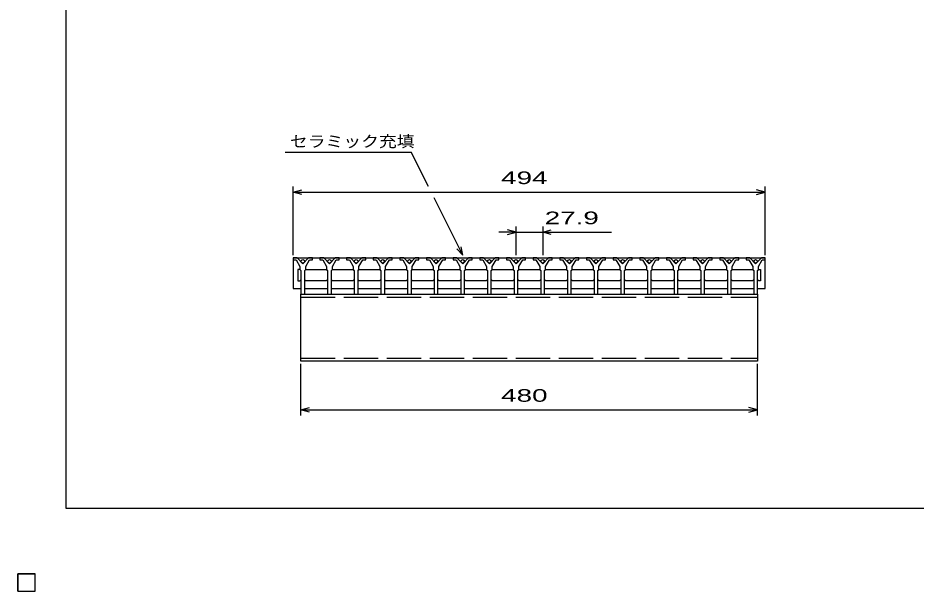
# Model space of a CAD drawing. Units: millimetres, scale not verified. Extents: x -1092 to 1034, y -771 to 635.
# Drawn here: x -1092 to -152, y -771 to -171 of the extents above; entities that cross this region are included whole.
import ezdxf
from ezdxf.enums import TextEntityAlignment as Align

# ---------------------------------------------------------------- set-up
doc = ezdxf.new("R2010")
doc.units = ezdxf.units.MM
doc.header["$LTSCALE"] = 6
doc.linetypes.add('DASHED', pattern=[7.5, 6, -1.5])
for name, color, linetype, lineweight in [('0_2', 150, 'Continuous', 25), ('16', 3, 'Continuous', 25), ('22', 2, 'Continuous', 25)]:
    doc.layers.add(name, color=color, linetype=linetype, lineweight=lineweight)
doc.styles.add('ベクトル', font='')
doc.styles.get('ベクトル').set_extended_font_data('ベクトル')

msp = doc.modelspace()

# ---------------------------------------------------------------- linework, layer by layer
at = {"layer": '0_2'}
for p, q in [((-1041.6, -684.6), (-1041.6, 635.4)), ((1034.4, -684.6), (-1041.6, -684.6))]:
    msp.add_line(p, q, dxfattribs=at)
at = {"layer": '16'}
for p, q in [((-803.8, -422.1), (-803.8, -424.1)), ((-799.8, -422.1), (-803.8, -422.1)), ((-803.8, -422.1), (-309.8, -422.1)), ((-803.8, -422.1), (-803.8, -454.1)), ((-793.8, -428.1), (-799.8, -422.1)), ((-787.8, -422.1), (-793.8, -428.1)), ((-783.8, -422.1), (-787.8, -422.1)), ((-783.8, -424.1), (-783.8, -422.1)), ((-775.9, -422.1), (-775.9, -424.1)), ((-771.9, -422.1), (-775.9, -422.1)), ((-765.9, -428.1), (-771.9, -422.1)), ((-759.9, -422.1), (-765.9, -428.1)), ((-755.9, -422.1), (-759.9, -422.1)), ((-755.9, -424.1), (-755.9, -422.1)), ((-748, -422.1), (-748, -424.1)), ((-744, -422.1), (-748, -422.1)), ((-738, -428.1), (-744, -422.1)), ((-732, -422.1), (-738, -428.1)), ((-728, -422.1), (-732, -422.1)), ((-728, -424.1), (-728, -422.1)), ((-720.1, -422.1), (-720.1, -424.1)), ((-716.1, -422.1), (-720.1, -422.1)), ((-710.1, -428.1), (-716.1, -422.1)), ((-704.1, -422.1), (-710.1, -428.1)), ((-700.1, -422.1), (-704.1, -422.1)), ((-700.1, -424.1), (-700.1, -422.1)), ((-692.2, -422.1), (-692.2, -424.1)), ((-688.2, -422.1), (-692.2, -422.1)), ((-682.2, -428.1), (-688.2, -422.1)), ((-676.2, -422.1), (-682.2, -428.1)), ((-672.2, -422.1), (-676.2, -422.1)), ((-672.2, -424.1), (-672.2, -422.1)), ((-664.3, -422.1), (-664.3, -424.1)), ((-660.3, -422.1), (-664.3, -422.1)), ((-654.3, -428.1), (-660.3, -422.1)), ((-648.3, -422.1), (-654.3, -428.1)), ((-644.3, -422.1), (-648.3, -422.1)), ((-644.3, -424.1), (-644.3, -422.1)), ((-636.4, -422.1), (-636.4, -424.1)), ((-632.4, -422.1), (-636.4, -422.1)), ((-626.4, -428.1), (-632.4, -422.1)), ((-620.4, -422.1), (-626.4, -428.1)), ((-616.4, -422.1), (-620.4, -422.1)), ((-616.4, -424.1), (-616.4, -422.1)), ((-608.5, -422.1), (-608.5, -424.1)), ((-604.5, -422.1), (-608.5, -422.1)), ((-598.5, -428.1), (-604.5, -422.1)), ((-592.5, -422.1), (-598.5, -428.1)), ((-588.5, -422.1), (-592.5, -422.1)), ((-588.5, -424.1), (-588.5, -422.1)), ((-580.6, -422.1), (-580.6, -424.1)), ((-576.6, -422.1), (-580.6, -422.1)), ((-570.6, -428.1), (-576.6, -422.1)), ((-564.6, -422.1), (-570.6, -428.1)), ((-560.6, -422.1), (-564.6, -422.1)), ((-560.6, -424.1), (-560.6, -422.1)), ((-552.7, -422.1), (-552.7, -424.1)), ((-548.7, -422.1), (-552.7, -422.1)), ((-542.7, -428.1), (-548.7, -422.1)), ((-536.7, -422.1), (-542.7, -428.1)), ((-532.7, -422.1), (-536.7, -422.1)), ((-532.7, -424.1), (-532.7, -422.1)), ((-524.8, -422.1), (-524.8, -424.1)), ((-520.8, -422.1), (-524.8, -422.1)), ((-514.8, -428.1), (-520.8, -422.1)), ((-508.8, -422.1), (-514.8, -428.1)), ((-504.8, -422.1), (-508.8, -422.1)), ((-504.8, -424.1), (-504.8, -422.1)), ((-496.9, -422.1), (-496.9, -424.1)), ((-492.9, -422.1), (-496.9, -422.1)), ((-486.9, -428.1), (-492.9, -422.1)), ((-480.9, -422.1), (-486.9, -428.1)), ((-476.9, -422.1), (-480.9, -422.1)), ((-476.9, -424.1), (-476.9, -422.1)), ((-469, -422.1), (-469, -424.1)), ((-465, -422.1), (-469, -422.1)), ((-459, -428.1), (-465, -422.1)), ((-453, -422.1), (-459, -428.1)), ((-449, -422.1), (-453, -422.1)), ((-449, -424.1), (-449, -422.1)), ((-441.1, -422.1), (-441.1, -424.1)), ((-437.1, -422.1), (-441.1, -422.1)), ((-431.1, -428.1), (-437.1, -422.1)), ((-425.1, -422.1), (-431.1, -428.1)), ((-421.1, -422.1), (-425.1, -422.1)), ((-421.1, -424.1), (-421.1, -422.1)), ((-413.2, -422.1), (-413.2, -424.1)), ((-409.2, -422.1), (-413.2, -422.1)), ((-403.2, -428.1), (-409.2, -422.1)), ((-397.2, -422.1), (-403.2, -428.1)), ((-393.2, -422.1), (-397.2, -422.1)), ((-393.2, -424.1), (-393.2, -422.1)), ((-385.3, -422.1), (-385.3, -424.1)), ((-381.3, -422.1), (-385.3, -422.1)), ((-375.3, -428.1), (-381.3, -422.1)), ((-369.3, -422.1), (-375.3, -428.1)), ((-365.3, -422.1), (-369.3, -422.1)), ((-365.3, -424.1), (-365.3, -422.1)), ((-357.4, -422.1), (-357.4, -424.1)), ((-353.4, -422.1), (-357.4, -422.1)), ((-347.4, -428.1), (-353.4, -422.1)), ((-341.4, -422.1), (-347.4, -428.1)), ((-337.4, -422.1), (-341.4, -422.1)), ((-337.4, -424.1), (-337.4, -422.1)), ((-329.8, -422.1), (-329.8, -424.1)), ((-325.8, -422.1), (-329.8, -422.1)), ((-319.8, -428.1), (-325.8, -422.1)), ((-313.8, -422.1), (-319.8, -428.1)), ((-309.8, -422.1), (-313.8, -422.1)), ((-309.8, -424.1), (-309.8, -422.1)), ((-309.8, -454.1), (-309.8, -422.1)), ((-803.8, -424.1), (-800.8, -424.1)), ((-800.8, -424.1), (-796.8, -431.1)), ((-796.8, -431.1), (-796.8, -434.1)), ((-790.8, -431.1), (-786.8, -424.1)), ((-790.8, -434.1), (-790.8, -431.1)), ((-786.8, -424.1), (-783.8, -424.1)), ((-775.9, -424.1), (-772.9, -424.1)), ((-772.9, -424.1), (-768.9, -431.1)), ((-768.9, -431.1), (-768.9, -434.1)), ((-762.9, -431.1), (-758.9, -424.1)), ((-762.9, -434.1), (-762.9, -431.1)), ((-758.9, -424.1), (-755.9, -424.1)), ((-748, -424.1), (-745, -424.1)), ((-745, -424.1), (-741, -431.1)), ((-741, -431.1), (-741, -434.1)), ((-735, -431.1), (-731, -424.1)), ((-735, -434.1), (-735, -431.1)), ((-731, -424.1), (-728, -424.1)), ((-720.1, -424.1), (-717.1, -424.1)), ((-717.1, -424.1), (-713.1, -431.1)), ((-713.1, -431.1), (-713.1, -434.1)), ((-707.1, -431.1), (-703.1, -424.1)), ((-707.1, -434.1), (-707.1, -431.1)), ((-703.1, -424.1), (-700.1, -424.1)), ((-692.2, -424.1), (-689.2, -424.1)), ((-689.2, -424.1), (-685.2, -431.1)), ((-685.2, -431.1), (-685.2, -434.1)), ((-679.2, -431.1), (-675.2, -424.1)), ((-679.2, -434.1), (-679.2, -431.1)), ((-675.2, -424.1), (-672.2, -424.1)), ((-664.3, -424.1), (-661.3, -424.1)), ((-661.3, -424.1), (-657.3, -431.1)), ((-657.3, -431.1), (-657.3, -434.1)), ((-651.3, -431.1), (-647.3, -424.1)), ((-651.3, -434.1), (-651.3, -431.1)), ((-647.3, -424.1), (-644.3, -424.1)), ((-636.4, -424.1), (-633.4, -424.1)), ((-633.4, -424.1), (-629.4, -431.1)), ((-629.4, -431.1), (-629.4, -434.1)), ((-623.4, -431.1), (-619.4, -424.1)), ((-623.4, -434.1), (-623.4, -431.1)), ((-619.4, -424.1), (-616.4, -424.1)), ((-608.5, -424.1), (-605.5, -424.1)), ((-605.5, -424.1), (-601.5, -431.1)), ((-601.5, -431.1), (-601.5, -434.1)), ((-595.5, -431.1), (-591.5, -424.1)), ((-595.5, -434.1), (-595.5, -431.1)), ((-591.5, -424.1), (-588.5, -424.1)), ((-580.6, -424.1), (-577.6, -424.1)), ((-577.6, -424.1), (-573.6, -431.1)), ((-573.6, -431.1), (-573.6, -434.1)), ((-567.6, -431.1), (-563.6, -424.1)), ((-567.6, -434.1), (-567.6, -431.1)), ((-563.6, -424.1), (-560.6, -424.1)), ((-552.7, -424.1), (-549.7, -424.1)), ((-549.7, -424.1), (-545.7, -431.1)), ((-545.7, -431.1), (-545.7, -434.1)), ((-539.7, -431.1), (-535.7, -424.1)), ((-539.7, -434.1), (-539.7, -431.1)), ((-535.7, -424.1), (-532.7, -424.1)), ((-524.8, -424.1), (-521.8, -424.1)), ((-521.8, -424.1), (-517.8, -431.1)), ((-517.8, -431.1), (-517.8, -434.1)), ((-511.8, -431.1), (-507.8, -424.1)), ((-511.8, -434.1), (-511.8, -431.1)), ((-507.8, -424.1), (-504.8, -424.1)), ((-496.9, -424.1), (-493.9, -424.1)), ((-493.9, -424.1), (-489.9, -431.1)), ((-489.9, -431.1), (-489.9, -434.1)), ((-483.9, -431.1), (-479.9, -424.1)), ((-483.9, -434.1), (-483.9, -431.1)), ((-479.9, -424.1), (-476.9, -424.1)), ((-469, -424.1), (-466, -424.1)), ((-466, -424.1), (-462, -431.1)), ((-462, -431.1), (-462, -434.1)), ((-456, -431.1), (-452, -424.1)), ((-456, -434.1), (-456, -431.1)), ((-452, -424.1), (-449, -424.1)), ((-441.1, -424.1), (-438.1, -424.1)), ((-438.1, -424.1), (-434.1, -431.1)), ((-434.1, -431.1), (-434.1, -434.1)), ((-428.1, -431.1), (-424.1, -424.1)), ((-428.1, -434.1), (-428.1, -431.1)), ((-424.1, -424.1), (-421.1, -424.1)), ((-413.2, -424.1), (-410.2, -424.1)), ((-410.2, -424.1), (-406.2, -431.1)), ((-406.2, -431.1), (-406.2, -434.1)), ((-400.2, -431.1), (-396.2, -424.1)), ((-400.2, -434.1), (-400.2, -431.1)), ((-396.2, -424.1), (-393.2, -424.1)), ((-385.3, -424.1), (-382.3, -424.1)), ((-382.3, -424.1), (-378.3, -431.1)), ((-378.3, -431.1), (-378.3, -434.1)), ((-372.3, -431.1), (-368.3, -424.1)), ((-372.3, -434.1), (-372.3, -431.1)), ((-368.3, -424.1), (-365.3, -424.1)), ((-357.4, -424.1), (-354.4, -424.1)), ((-354.4, -424.1), (-350.4, -431.1)), ((-350.4, -431.1), (-350.4, -434.1)), ((-344.4, -431.1), (-340.4, -424.1)), ((-344.4, -434.1), (-344.4, -431.1)), ((-340.4, -424.1), (-337.4, -424.1)), ((-329.8, -424.1), (-326.8, -424.1)), ((-326.8, -424.1), (-322.8, -431.1)), ((-322.8, -431.1), (-322.8, -434.1)), ((-316.8, -431.1), (-312.8, -424.1)), ((-316.8, -434.1), (-316.8, -431.1)), ((-312.8, -424.1), (-309.8, -424.1)), ((-797.05, -434.1), (-799.05, -434.1)), ((-799.05, -434.1), (-799.05, -446.1)), ((-796.05, -435.1), (-797.05, -434.1)), ((-796.8, -434.1), (-795.8, -435.1)), ((-795.8, -435.1), (-795.8, -460.1)), ((-791.8, -435.1), (-790.8, -434.1)), ((-791.8, -460.1), (-791.8, -435.1)), ((-791.55, -435.1), (-790.55, -434.1)), ((-790.55, -434.1), (-769.15, -434.1)), ((-769.15, -434.1), (-768.15, -435.1)), ((-768.9, -434.1), (-767.9, -435.1)), ((-767.9, -435.1), (-767.9, -460.1)), ((-763.9, -435.1), (-762.9, -434.1)), ((-763.9, -460.1), (-763.9, -435.1)), ((-763.65, -435.1), (-762.65, -434.1)), ((-762.65, -434.1), (-741.25, -434.1)), ((-741.25, -434.1), (-740.25, -435.1)), ((-741, -434.1), (-740, -435.1)), ((-740, -435.1), (-740, -460.1)), ((-736, -435.1), (-735, -434.1)), ((-736, -460.1), (-736, -435.1)), ((-735.75, -435.1), (-734.75, -434.1)), ((-734.75, -434.1), (-713.35, -434.1)), ((-713.35, -434.1), (-712.35, -435.1)), ((-713.1, -434.1), (-712.1, -435.1)), ((-712.1, -435.1), (-712.1, -460.1)), ((-708.1, -435.1), (-707.1, -434.1)), ((-708.1, -460.1), (-708.1, -435.1)), ((-707.85, -435.1), (-706.85, -434.1)), ((-706.85, -434.1), (-685.45, -434.1)), ((-685.45, -434.1), (-684.45, -435.1)), ((-685.2, -434.1), (-684.2, -435.1)), ((-684.2, -435.1), (-684.2, -460.1)), ((-680.2, -435.1), (-679.2, -434.1)), ((-680.2, -460.1), (-680.2, -435.1)), ((-679.95, -435.1), (-678.95, -434.1)), ((-678.95, -434.1), (-657.55, -434.1)), ((-657.55, -434.1), (-656.55, -435.1)), ((-657.3, -434.1), (-656.3, -435.1)), ((-656.3, -435.1), (-656.3, -460.1)), ((-652.3, -435.1), (-651.3, -434.1)), ((-652.3, -460.1), (-652.3, -435.1)), ((-652.05, -435.1), (-651.05, -434.1)), ((-651.05, -434.1), (-629.65, -434.1)), ((-629.65, -434.1), (-628.65, -435.1)), ((-629.4, -434.1), (-628.4, -435.1)), ((-628.4, -435.1), (-628.4, -460.1)), ((-624.4, -435.1), (-623.4, -434.1)), ((-624.4, -460.1), (-624.4, -435.1)), ((-624.15, -435.1), (-623.15, -434.1)), ((-623.15, -434.1), (-601.75, -434.1)), ((-601.75, -434.1), (-600.75, -435.1)), ((-601.5, -434.1), (-600.5, -435.1)), ((-600.5, -435.1), (-600.5, -460.1)), ((-596.5, -435.1), (-595.5, -434.1)), ((-596.5, -460.1), (-596.5, -435.1)), ((-596.25, -435.1), (-595.25, -434.1)), ((-595.25, -434.1), (-573.85, -434.1)), ((-573.85, -434.1), (-572.85, -435.1)), ((-573.6, -434.1), (-572.6, -435.1)), ((-572.6, -435.1), (-572.6, -460.1)), ((-568.6, -435.1), (-567.6, -434.1)), ((-568.6, -460.1), (-568.6, -435.1)), ((-568.35, -435.1), (-567.35, -434.1)), ((-567.35, -434.1), (-545.95, -434.1)), ((-545.95, -434.1), (-544.95, -435.1)), ((-545.7, -434.1), (-544.7, -435.1)), ((-544.7, -435.1), (-544.7, -460.1)), ((-540.7, -435.1), (-539.7, -434.1)), ((-540.7, -460.1), (-540.7, -435.1)), ((-540.45, -435.1), (-539.45, -434.1)), ((-539.45, -434.1), (-518.05, -434.1)), ((-518.05, -434.1), (-517.05, -435.1)), ((-517.8, -434.1), (-516.8, -435.1)), ((-516.8, -435.1), (-516.8, -460.1)), ((-512.8, -435.1), (-511.8, -434.1)), ((-512.8, -460.1), (-512.8, -435.1)), ((-512.55, -435.1), (-511.55, -434.1)), ((-511.55, -434.1), (-490.15, -434.1)), ((-490.15, -434.1), (-489.15, -435.1)), ((-489.9, -434.1), (-488.9, -435.1)), ((-488.9, -435.1), (-488.9, -460.1)), ((-484.9, -435.1), (-483.9, -434.1)), ((-484.9, -460.1), (-484.9, -435.1)), ((-484.65, -435.1), (-483.65, -434.1)), ((-483.65, -434.1), (-462.25, -434.1)), ((-462.25, -434.1), (-461.25, -435.1)), ((-462, -434.1), (-461, -435.1)), ((-461, -435.1), (-461, -460.1)), ((-457, -435.1), (-456, -434.1)), ((-457, -460.1), (-457, -435.1)), ((-456.75, -435.1), (-455.75, -434.1)), ((-455.75, -434.1), (-434.35, -434.1)), ((-434.35, -434.1), (-433.35, -435.1)), ((-434.1, -434.1), (-433.1, -435.1)), ((-433.1, -435.1), (-433.1, -460.1)), ((-429.1, -435.1), (-428.1, -434.1)), ((-429.1, -460.1), (-429.1, -435.1)), ((-428.85, -435.1), (-427.85, -434.1)), ((-427.85, -434.1), (-406.45, -434.1)), ((-406.45, -434.1), (-405.45, -435.1)), ((-406.2, -434.1), (-405.2, -435.1)), ((-405.2, -435.1), (-405.2, -460.1)), ((-401.2, -435.1), (-400.2, -434.1)), ((-401.2, -460.1), (-401.2, -435.1)), ((-400.95, -435.1), (-399.95, -434.1)), ((-399.95, -434.1), (-378.55, -434.1)), ((-378.55, -434.1), (-377.55, -435.1)), ((-378.3, -434.1), (-377.3, -435.1)), ((-377.3, -435.1), (-377.3, -460.1)), ((-373.3, -435.1), (-372.3, -434.1)), ((-373.3, -460.1), (-373.3, -435.1)), ((-373.05, -435.1), (-372.05, -434.1)), ((-372.05, -434.1), (-350.65, -434.1)), ((-350.65, -434.1), (-349.65, -435.1)), ((-350.4, -434.1), (-349.4, -435.1)), ((-349.4, -435.1), (-349.4, -460.1)), ((-345.4, -435.1), (-344.4, -434.1)), ((-345.4, -460.1), (-345.4, -435.1)), ((-345.15, -435.1), (-344.15, -434.1)), ((-344.15, -434.1), (-323.05, -434.1)), ((-323.05, -434.1), (-322.05, -435.1)), ((-322.8, -434.1), (-321.8, -435.1)), ((-321.8, -435.1), (-321.8, -460.1)), ((-317.8, -435.1), (-316.8, -434.1)), ((-317.8, -460.1), (-317.8, -435.1)), ((-317.55, -435.1), (-316.55, -434.1)), ((-316.55, -434.1), (-314.55, -434.1)), ((-314.55, -434.1), (-314.55, -446.1)), ((-799.05, -446.1), (-797.05, -446.1)), ((-797.05, -446.1), (-796.05, -445.1)), ((-790.55, -446.1), (-791.55, -445.1)), ((-769.15, -446.1), (-790.55, -446.1)), ((-768.15, -445.1), (-769.15, -446.1)), ((-762.65, -446.1), (-763.65, -445.1)), ((-741.25, -446.1), (-762.65, -446.1)), ((-740.25, -445.1), (-741.25, -446.1)), ((-734.75, -446.1), (-735.75, -445.1)), ((-713.35, -446.1), (-734.75, -446.1)), ((-712.35, -445.1), (-713.35, -446.1)), ((-706.85, -446.1), (-707.85, -445.1)), ((-685.45, -446.1), (-706.85, -446.1)), ((-684.45, -445.1), (-685.45, -446.1)), ((-678.95, -446.1), (-679.95, -445.1)), ((-657.55, -446.1), (-678.95, -446.1)), ((-656.55, -445.1), (-657.55, -446.1)), ((-651.05, -446.1), (-652.05, -445.1)), ((-629.65, -446.1), (-651.05, -446.1)), ((-628.65, -445.1), (-629.65, -446.1)), ((-623.15, -446.1), (-624.15, -445.1)), ((-601.75, -446.1), (-623.15, -446.1)), ((-600.75, -445.1), (-601.75, -446.1)), ((-595.25, -446.1), (-596.25, -445.1)), ((-573.85, -446.1), (-595.25, -446.1)), ((-572.85, -445.1), (-573.85, -446.1)), ((-567.35, -446.1), (-568.35, -445.1)), ((-545.95, -446.1), (-567.35, -446.1)), ((-544.95, -445.1), (-545.95, -446.1)), ((-539.45, -446.1), (-540.45, -445.1)), ((-518.05, -446.1), (-539.45, -446.1)), ((-517.05, -445.1), (-518.05, -446.1)), ((-511.55, -446.1), (-512.55, -445.1)), ((-490.15, -446.1), (-511.55, -446.1)), ((-489.15, -445.1), (-490.15, -446.1)), ((-483.65, -446.1), (-484.65, -445.1)), ((-462.25, -446.1), (-483.65, -446.1)), ((-461.25, -445.1), (-462.25, -446.1)), ((-455.75, -446.1), (-456.75, -445.1)), ((-434.35, -446.1), (-455.75, -446.1)), ((-433.35, -445.1), (-434.35, -446.1)), ((-427.85, -446.1), (-428.85, -445.1)), ((-406.45, -446.1), (-427.85, -446.1)), ((-405.45, -445.1), (-406.45, -446.1)), ((-399.95, -446.1), (-400.95, -445.1)), ((-378.55, -446.1), (-399.95, -446.1)), ((-377.55, -445.1), (-378.55, -446.1)), ((-372.05, -446.1), (-373.05, -445.1)), ((-350.65, -446.1), (-372.05, -446.1)), ((-349.65, -445.1), (-350.65, -446.1)), ((-344.15, -446.1), (-345.15, -445.1)), ((-323.05, -446.1), (-344.15, -446.1)), ((-322.05, -445.1), (-323.05, -446.1)), ((-316.55, -446.1), (-317.55, -445.1)), ((-314.55, -446.1), (-316.55, -446.1)), ((-803.8, -454.1), (-796.05, -454.1)), ((-795.8, -460.1), (-791.8, -460.1)), ((-795.8, -460.1), (-317.8, -460.1)), ((-795.8, -530.1), (-795.8, -460.1)), ((-791.55, -454.1), (-768.15, -454.1)), ((-767.9, -460.1), (-763.9, -460.1)), ((-763.65, -454.1), (-740.25, -454.1)), ((-740, -460.1), (-736, -460.1)), ((-735.75, -454.1), (-712.35, -454.1)), ((-712.1, -460.1), (-708.1, -460.1)), ((-707.85, -454.1), (-684.45, -454.1)), ((-684.2, -460.1), (-680.2, -460.1)), ((-679.95, -454.1), (-656.55, -454.1)), ((-656.3, -460.1), (-652.3, -460.1)), ((-652.05, -454.1), (-628.65, -454.1)), ((-628.4, -460.1), (-624.4, -460.1)), ((-624.15, -454.1), (-600.75, -454.1)), ((-600.5, -460.1), (-596.5, -460.1)), ((-596.25, -454.1), (-572.85, -454.1)), ((-572.6, -460.1), (-568.6, -460.1)), ((-568.35, -454.1), (-544.95, -454.1)), ((-544.7, -460.1), (-540.7, -460.1)), ((-540.45, -454.1), (-517.05, -454.1)), ((-516.8, -460.1), (-512.8, -460.1)), ((-512.55, -454.1), (-489.15, -454.1)), ((-488.9, -460.1), (-484.9, -460.1)), ((-484.65, -454.1), (-461.25, -454.1)), ((-461, -460.1), (-457, -460.1)), ((-456.75, -454.1), (-433.35, -454.1)), ((-433.1, -460.1), (-429.1, -460.1)), ((-428.85, -454.1), (-405.45, -454.1)), ((-405.2, -460.1), (-401.2, -460.1)), ((-400.95, -454.1), (-377.55, -454.1)), ((-377.3, -460.1), (-373.3, -460.1)), ((-373.05, -454.1), (-349.65, -454.1)), ((-349.4, -460.1), (-345.4, -460.1)), ((-345.15, -454.1), (-322.05, -454.1)), ((-321.8, -460.1), (-317.8, -460.1)), ((-317.8, -460.1), (-317.8, -530.1)), ((-317.55, -454.1), (-309.8, -454.1)), ((-317.8, -530.1), (-795.8, -530.1)), ((-1092, -753), (-1074, -753)), ((-1092, -771), (-1092, -753)), ((-1092, -753), (-1074, -753)), ((-1092, -771), (-1092, -753)), ((-1092, -753), (-1074, -753)), ((-1092, -771), (-1092, -753)), ((-1092, -753), (-1074, -753)), ((-1092, -771), (-1092, -753)), ((-1092, -753), (-1074, -753)), ((-1092, -771), (-1092, -753)), ((-1074, -771), (-1074, -753)), ((-1074, -771), (-1074, -753)), ((-1074, -771), (-1074, -753)), ((-1074, -771), (-1074, -753)), ((-1074, -771), (-1074, -753)), ((-1092, -771), (-1074, -771)), ((-1092, -771), (-1074, -771)), ((-1092, -771), (-1074, -771)), ((-1092, -771), (-1074, -771)), ((-1092, -771), (-1074, -771))]:
    msp.add_line(p, q, dxfattribs=at)
at = {"layer": '16', "linetype": 'DASHED'}
for p, q in [((-795.8, -463.3), (-317.8, -463.3)), ((-795.8, -526.9), (-317.8, -526.9))]:
    msp.add_line(p, q, dxfattribs=at)
at = {"layer": '16'}
for centre in [(-793.8, -425.6), (-765.9, -425.6), (-738, -425.6), (-710.1, -425.6), (-682.2, -425.6), (-654.3, -425.6), (-626.4, -425.6), (-598.5, -425.6), (-570.6, -425.6), (-542.7, -425.6), (-514.8, -425.6), (-486.9, -425.6), (-459, -425.6), (-431.1, -425.6), (-403.2, -425.6), (-375.3, -425.6), (-347.4, -425.6), (-319.8, -425.6)]:
    msp.add_circle(centre, 1.8, dxfattribs=at)
at = {"layer": '22', "color": 4}
for p, q in [((-812.4, -311.1), (-680.4, -311.1)), ((-662.4, -347.1), (-680.4, -311.1)), ((-803.8, -419.1), (-803.8, -347.1)), ((-309.8, -419.1), (-309.8, -347.1)), ((-803.8, -353.1), (-794.8, -350.7)), ((-794.8, -355.5), (-803.8, -353.1)), ((-803.8, -353.1), (-309.8, -353.1)), ((-309.8, -353.1), (-318.8, -350.7)), ((-318.8, -355.5), (-309.8, -353.1)), ((-626.4, -419.1), (-656.4, -359.1)), ((-570.6, -395.1), (-579.6, -392.7)), ((-570.6, -419.1), (-570.6, -389.1)), ((-542.7, -389.1), (-542.7, -419.1)), ((-542.7, -395.1), (-533.7, -392.7)), ((-570.6, -395.1), (-588.6, -395.1)), ((-579.6, -397.5), (-570.6, -395.1)), ((-570.6, -395.1), (-542.7, -395.1)), ((-533.7, -397.5), (-542.7, -395.1)), ((-542.7, -395.1), (-470.7, -395.1)), ((-626.4, -419.1), (-632.4, -412.5)), ((-626.4, -419.1), (-628.2, -410.34)), ((-795.8, -587.1), (-795.8, -533.1)), ((-317.8, -587.1), (-317.8, -533.1)), ((-795.8, -581.1), (-786.8, -578.7)), ((-786.8, -583.5), (-795.8, -581.1)), ((-795.8, -581.1), (-317.8, -581.1)), ((-317.8, -581.1), (-326.8, -578.7)), ((-326.8, -583.5), (-317.8, -581.1)), ((-1074, -753), (-1092, -753)), ((-1092, -753), (-1092, -771)), ((-1074, -753), (-1092, -753)), ((-1092, -753), (-1092, -771)), ((-1074, -753), (-1092, -753)), ((-1092, -753), (-1092, -771)), ((-1074, -771), (-1074, -753)), ((-1074, -771), (-1074, -753)), ((-1074, -771), (-1074, -753)), ((-1092, -771), (-1074, -771)), ((-1092, -771), (-1074, -771)), ((-1092, -771), (-1074, -771))]:
    msp.add_line(p, q, dxfattribs=at)
at = {"layer": '22'}
for p, q in [((-1074, -753), (-1092, -753)), ((-1092, -753), (-1092, -771)), ((-1074, -753), (-1092, -753)), ((-1092, -753), (-1092, -771)), ((-1074, -753), (-1092, -753)), ((-1092, -753), (-1092, -771)), ((-1074, -771), (-1074, -753)), ((-1074, -771), (-1074, -753)), ((-1074, -771), (-1074, -753)), ((-1092, -771), (-1074, -771)), ((-1092, -771), (-1074, -771)), ((-1092, -771), (-1074, -771))]:
    msp.add_line(p, q, dxfattribs=at)

# ---------------------------------------------------------------- texts
at = {"layer": '22', "style": 'ベクトル'}
for s, height, width, p in [('セラミック充填', 11.88, 1.15, (-807.3, -300)), (' 494 ', 13.2, 1.65, (-594.3, -338.1)), (' 27.9 ', 13.2, 1.65, (-548.7, -380.1)), (' 480 ', 13.2, 1.65, (-594.3, -566.1))]:
    msp.add_text(s, height=height, dxfattribs=dict(at, width=width)).set_placement(p, align=Align.MIDDLE_LEFT)

doc.saveas('drawing.dxf')
